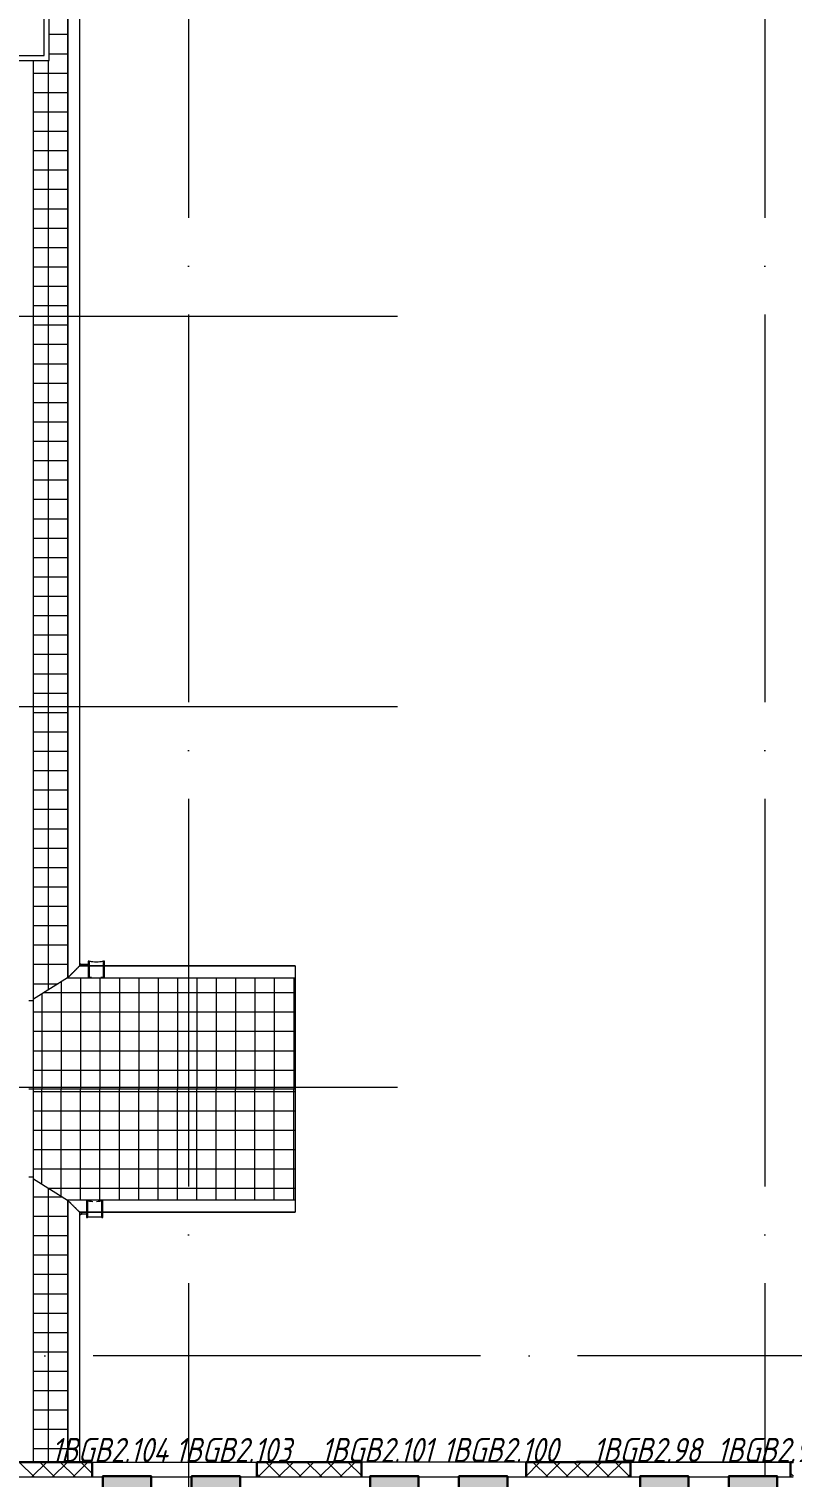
# Model space of a CAD drawing. Header units: millimetres. Extents: x -259793 to 1187961, y -549744 to 43070.
# Drawn here: x 279349 to 287227, y -2413 to 12535 of the extents above; entities that cross this region are included whole.
import ezdxf
from ezdxf.enums import TextEntityAlignment as Align

# ---------------------------------------------------------------- set-up
doc = ezdxf.new("R2010")
doc.units = ezdxf.units.MM
doc.linetypes.add('ADSK_Линия сетки', pattern=[25, 20, -2.5, 0, -2.5])
for name, color, linetype, lineweight in [('RC-Извещатели_охранные', 5, 'Continuous', 30), ('Крыша', 7, 'Continuous', 9), ('Крыша штриховка', 7, 'Continuous', 9), ('Обобщенные модели', 252, 'Continuous', 18), ('Ограждение', 252, 'Continuous', 9), ('Оси', 252, 'Continuous', 9), ('Стены внутренние', 7, 'Continuous', 18), ('Стены наружные', 7, 'Continuous', 18), ('Стены штриховка', 7, 'Continuous', 9)]:
    doc.layers.add(name, color=color, linetype=linetype, lineweight=lineweight)
doc.layers.add('RC-Позиционные_обозначения', color=7, linetype='Continuous')
doc.styles.add('RubezhCAD', font='', dxfattribs={"oblique": 10})
doc.styles.get("Standard").update_dxf_attribs({"font": ''})
doc.styles.get('RubezhCAD').set_extended_font_data('GOST type A')
doc.styles.get('Standard').set_extended_font_data('GOST type B')

# ---------------------------------------------------------------- blocks, each defined once
blk = doc.blocks.new('RC-UGO-IOM-02')
at = {"layer": 'RC-Извещатели_охранные'}
blk.add_point((0, 0), dxfattribs=at)
blk.add_attdef('PSTN', text='', height=2.5, dxfattribs=at).set_placement((0.98, 2.6), align=Align.BOTTOM_LEFT)
blk.add_wipeout([(2.5, -2.5), (2.5, 2.5), (-2.5, 2.5), (-2.5, -2.5)]).dxf.layer = 'RC-Извещатели_охранные'
blk.add_wipeout([(-2.5, -2.5), (-2.5, 2.5), (2.5, 2.5), (2.5, -2.5)]).dxf.layer = 'RC-Извещатели_охранные'
h = blk.add_hatch(color=256, dxfattribs=at)
h.dxf.hatch_style = 1
h.paths.add_polyline_path([(2.5, 0.8), (2.5, 2.51), (-2.5, 2.5), (-2.5, 0.8)])
h = blk.add_hatch(color=256, dxfattribs=at)
h.dxf.hatch_style = 1
h.paths.add_polyline_path([(2.5, -2.5), (2.5, -0.79), (-2.5, -0.8), (-2.5, -2.5)])
blk.add_lwpolyline([(-2.5, -2.5), (2.5, -2.5), (2.5, 2.5), (-2.5, 2.5)], close=True, dxfattribs=at)
blk = doc.blocks.new('3 этаж')
at = {"layer": 'Крыша', "color": 251, "true_color": 0x636466}
for p, q in [((279748, 13435), (279748, 2739)), ((279750, 13435), (279750, 2741)), ((279871, 13435), (279871, 2862)), ((279873, 2864), (279873, 13435)), ((279871, 2862), (279959, 2862)), ((279959, 2864), (279873, 2864)), ((280111, 2864), (279977, 2864)), ((279977, 2862), (280111, 2862)), ((282098, 2864), (280129, 2864)), ((280129, 2862), (282098, 2862)), ((282098, 2864), (282098, 320)), ((279748, 2739), (279396, 2518)), ((279748, 2739), (282098, 2739)), ((279750, 2741), (282098, 2741)), ((282098, 1592), (279396, 1592)), ((279396, 666), (279748, 445)), ((282098, 445), (279748, 445)), ((279748, 445), (279748, -2261)), ((279750, 443), (279750, -2261)), ((282098, 443), (279750, 443)), ((279871, 322), (279871, -2261)), ((279943, 322), (279871, 322)), ((279873, -2261), (279873, 320)), ((279873, 320), (279943, 320)), ((280093, 322), (279961, 322)), ((279961, 320), (280093, 320)), ((282098, 322), (280113, 322)), ((280113, 320), (282098, 320))]:
    blk.add_line(p, q, dxfattribs=at)
for points in [[(279871, 2862), (279871, 2862), (279870, 2861), (279866, 2857), (279863, 2854), (279859, 2850), (279856, 2847), (279852, 2843), (279847, 2838), (279842, 2832), (279837, 2828), (279833, 2824), (279830, 2821), (279826, 2817), (279822, 2813), (279818, 2809), (279814, 2805), (279810, 2801), (279806, 2797), (279802, 2793), (279798, 2789), (279795, 2785), (279791, 2782), (279787, 2778), (279783, 2774), (279780, 2771), (279777, 2767), (279772, 2763), (279768, 2759), (279765, 2756), (279761, 2752), (279758, 2749), (279754, 2745), (279751, 2742), (279750, 2741), (279750, 2741)], [(279871, 322), (279871, 322), (279870, 323), (279866, 326), (279863, 330), (279859, 333), (279856, 337), (279852, 340), (279847, 345), (279842, 351), (279837, 355), (279833, 359), (279830, 363), (279826, 366), (279822, 370), (279818, 374), (279814, 378), (279810, 382), (279806, 386), (279802, 390), (279798, 394), (279795, 398), (279791, 401), (279787, 405), (279784, 409), (279780, 412), (279777, 416), (279772, 420), (279768, 424), (279765, 428), (279761, 431), (279758, 435), (279754, 438), (279751, 442), (279750, 443), (279750, 443)]]:
    blk.add_open_spline(points, degree=3, knots=[0, 0, 0, 0, 0.083333, 0.125, 0.166667, 0.208333, 0.229167, 0.25, 0.291667, 0.333333, 0.354167, 0.375, 0.395833, 0.416667, 0.4375, 0.458333, 0.479167, 0.5, 0.520833, 0.541667, 0.5625, 0.583333, 0.604167, 0.625, 0.645833, 0.666667, 0.6875, 0.708333, 0.75, 0.770833, 0.791667, 0.833333, 0.875, 0.916667, 1, 1, 1, 1], dxfattribs=at)
at = {"layer": 'Крыша штриховка', "color": 251, "linetype": 'Continuous', "true_color": 0x636466}
for p, q in [((279748, 12476), (279556, 12476)), ((279748, 12276), (279556, 12276)), ((279550, 2614), (279550, 12210)), ((279748, 12076), (279396, 12076)), ((279748, 11876), (279396, 11876)), ((279748, 11676), (279396, 11676)), ((279748, 11476), (279396, 11476)), ((279748, 11276), (279396, 11276)), ((279748, 11076), (279396, 11076)), ((279748, 10876), (279396, 10876)), ((279748, 10676), (279396, 10676)), ((279748, 10476), (279396, 10476)), ((279748, 10276), (279396, 10276)), ((279748, 10076), (279396, 10076)), ((279748, 9876), (279396, 9876)), ((279748, 9676), (279396, 9676)), ((279748, 9476), (279396, 9476)), ((279748, 9276), (279396, 9276)), ((279748, 9076), (279396, 9076)), ((279748, 8876), (279396, 8876)), ((279748, 8676), (279396, 8676)), ((279748, 8476), (279396, 8476)), ((279748, 8276), (279396, 8276)), ((279748, 8076), (279396, 8076)), ((279748, 7876), (279396, 7876)), ((279748, 7676), (279396, 7676)), ((279748, 7476), (279396, 7476)), ((279748, 7276), (279396, 7276)), ((279748, 7076), (279396, 7076)), ((279748, 6876), (279396, 6876)), ((279748, 6676), (279396, 6676)), ((279748, 6476), (279396, 6476)), ((279748, 6276), (279396, 6276)), ((279748, 6076), (279396, 6076)), ((279748, 5876), (279396, 5876)), ((279748, 5676), (279396, 5676)), ((279748, 5476), (279396, 5476)), ((279748, 5276), (279396, 5276)), ((279748, 5076), (279396, 5076)), ((279748, 4876), (279396, 4876)), ((279748, 4676), (279396, 4676)), ((279748, 4476), (279396, 4476)), ((279748, 4276), (279396, 4276)), ((279748, 4076), (279396, 4076)), ((279748, 3876), (279396, 3876)), ((279748, 3676), (279396, 3676)), ((279748, 3476), (279396, 3476)), ((279748, 3276), (279396, 3276)), ((279748, 3076), (279396, 3076)), ((279748, 2876), (279396, 2876)), ((279682, 2697), (279682, 1592)), ((279882, 2739), (279882, 1592)), ((280082, 2739), (280082, 1592)), ((280282, 2739), (280282, 1592)), ((280482, 2739), (280482, 1592)), ((280682, 2739), (280682, 1592)), ((280882, 2739), (280882, 1592)), ((281082, 2739), (281082, 1592)), ((281282, 2739), (281282, 1592)), ((281482, 2739), (281482, 1592)), ((281682, 2739), (281682, 1592)), ((281882, 2739), (281882, 1592)), ((282082, 2739), (282082, 1592)), ((279649, 2676), (279396, 2676)), ((279482, 2572), (279482, 1592)), ((282098, 2584), (279502, 2584)), ((282098, 2384), (279396, 2384)), ((282098, 2184), (279396, 2184)), ((282098, 1984), (279396, 1984)), ((282098, 1784), (279396, 1784)), ((279396, 1567), (282098, 1567)), ((279482, 612), (279482, 1592)), ((279682, 486), (279682, 1592)), ((279882, 445), (279882, 1592)), ((280082, 445), (280082, 1592)), ((280282, 445), (280282, 1592)), ((280482, 445), (280482, 1592)), ((280682, 445), (280682, 1592)), ((280882, 445), (280882, 1592)), ((281082, 445), (281082, 1592)), ((281282, 445), (281282, 1592)), ((281482, 445), (281482, 1592)), ((281682, 445), (281682, 1592)), ((281882, 445), (281882, 1592)), ((282082, 445), (282082, 1592)), ((279396, 1367), (282098, 1367)), ((279396, 1167), (282098, 1167)), ((279396, 967), (282098, 967)), ((279396, 768), (282098, 768)), ((279697, 476), (279396, 476)), ((279550, -2261), (279550, 569)), ((279552, 568), (282098, 568)), ((279748, 276), (279396, 276)), ((279748, 76), (279396, 76)), ((279748, -124), (279396, -124)), ((279748, -324), (279395, -324)), ((279748, -524), (279395, -524)), ((279748, -724), (279395, -724)), ((279748, -924), (279395, -924)), ((279748, -1124), (279395, -1124)), ((279748, -1324), (279395, -1324)), ((279748, -1524), (279395, -1524)), ((279748, -1724), (279395, -1724)), ((279748, -1924), (279395, -1924)), ((279748, -2124), (279395, -2124)), ((279350, -2261), (279350, -2254))]:
    blk.add_line(p, q, dxfattribs=at)
at = {"layer": 'Обобщенные модели', "color": 251, "true_color": 0x636466}
for p, q in [((279879, 2888), (279877, 2888)), ((279877, 2888), (279877, 2878)), ((279877, 2876), (279877, 2878)), ((279879, 2876), (279877, 2876)), ((279879, 2878), (279879, 2888)), ((279879, 2878), (279879, 2876)), ((279958, 2876), (279917, 2876)), ((279959, 2876), (279917, 2876)), ((279958, 2876), (279959, 2876)), ((279970, 2911), (279959, 2911)), ((279959, 2911), (279959, 2741)), ((279970, 2911), (279970, 2741)), ((279974, 2909), (279970, 2911)), ((279983, 2907), (279974, 2909)), ((279995, 2905), (279983, 2907)), ((280010, 2904), (279995, 2905)), ((280027, 2903), (280010, 2904)), ((280044, 2903), (280027, 2903)), ((280062, 2903), (280044, 2903)), ((280079, 2904), (280062, 2903)), ((280094, 2905), (280079, 2904)), ((280106, 2907), (280094, 2905)), ((280114, 2909), (280106, 2907)), ((280119, 2911), (280114, 2909)), ((280119, 2741), (280119, 2911)), ((280129, 2911), (280119, 2911)), ((280129, 2741), (280129, 2911)), ((279959, 2741), (279970, 2741)), ((279970, 2741), (279974, 2743)), ((279974, 2743), (279983, 2745)), ((279983, 2745), (279995, 2746)), ((279995, 2746), (279996, 2746)), ((280092, 2746), (280094, 2746)), ((280094, 2746), (280106, 2745)), ((280106, 2745), (280114, 2743)), ((280114, 2743), (280119, 2741)), ((280119, 2741), (280129, 2741)), ((279877, 300), (279877, 302)), ((279877, 302), (279879, 302)), ((279877, 300), (279877, 290)), ((279879, 302), (279879, 300)), ((279879, 290), (279879, 300)), ((279901, 302), (279941, 302)), ((279901, 302), (279943, 302)), ((279943, 302), (279941, 302)), ((279953, 437), (279943, 437)), ((279943, 437), (279943, 267)), ((279953, 437), (279953, 267)), ((279958, 434), (279953, 437)), ((279966, 433), (279958, 434)), ((279978, 431), (279966, 433)), ((279993, 430), (279978, 431)), ((280010, 429), (279993, 430)), ((280062, 430), (280046, 429)), ((280077, 431), (280062, 430)), ((280089, 433), (280077, 431)), ((280098, 434), (280089, 433)), ((280102, 437), (280098, 434)), ((280102, 267), (280102, 437)), ((280113, 437), (280102, 437)), ((280113, 267), (280113, 437)), ((279877, 290), (279879, 290)), ((279943, 267), (279953, 267)), ((279953, 267), (279958, 269)), ((279958, 269), (279966, 271)), ((279966, 271), (279978, 272)), ((279978, 272), (279993, 273)), ((279993, 273), (280010, 274)), ((280010, 274), (280028, 274)), ((280028, 274), (280046, 274)), ((280046, 274), (280062, 273)), ((280062, 273), (280077, 272)), ((280077, 272), (280089, 271)), ((280089, 271), (280098, 269)), ((280098, 269), (280102, 267)), ((280102, 267), (280113, 267))]:
    blk.add_line(p, q, dxfattribs=at)
at = {"layer": 'Обобщенные модели', "color": 251, "true_color": 0x636466, "extrusion": (0, 0, -1)}
for p, q in [((279879, 2876), (279878, 2876)), ((279878, 2876), (279878, 2876)), ((279878, 2876), (279878, 2876)), ((279878, 2876), (279878, 2876)), ((279880, 2876), (279879, 2876)), ((279881, 2876), (279880, 2876)), ((279882, 2876), (279881, 2876)), ((279883, 2876), (279882, 2876)), ((279885, 2876), (279883, 2876)), ((279887, 2876), (279885, 2876)), ((279888, 2876), (279887, 2876)), ((279891, 2876), (279888, 2876)), ((279893, 2876), (279891, 2876)), ((279895, 2876), (279893, 2876)), ((279898, 2876), (279895, 2876)), ((279901, 2876), (279898, 2876)), ((279904, 2876), (279901, 2876)), ((279907, 2876), (279904, 2876)), ((279910, 2876), (279907, 2876)), ((279914, 2876), (279910, 2876)), ((279917, 2876), (279914, 2876)), ((279921, 2876), (279917, 2876)), ((279925, 2876), (279921, 2876)), ((279929, 2876), (279925, 2876)), ((279933, 2876), (279929, 2876)), ((279937, 2876), (279933, 2876)), ((279941, 2876), (279937, 2876)), ((279946, 2876), (279941, 2876)), ((279950, 2876), (279946, 2876)), ((279955, 2876), (279950, 2876)), ((279959, 2876), (279955, 2876)), ((279878, 302), (279878, 302)), ((279878, 302), (279878, 302)), ((279878, 302), (279879, 302)), ((279879, 302), (279879, 302)), ((279879, 302), (279880, 302)), ((279880, 302), (279881, 302)), ((279881, 302), (279883, 302)), ((279883, 302), (279884, 302)), ((279884, 302), (279886, 302)), ((279886, 302), (279888, 302)), ((279888, 302), (279890, 302)), ((279890, 302), (279892, 302)), ((279892, 302), (279894, 302)), ((279894, 302), (279897, 302)), ((279897, 302), (279900, 302)), ((279900, 302), (279903, 302)), ((279903, 302), (279906, 302)), ((279906, 302), (279909, 302)), ((279909, 302), (279912, 302)), ((279912, 302), (279916, 302)), ((279916, 302), (279919, 302)), ((279919, 302), (279923, 302)), ((279923, 302), (279927, 302)), ((279927, 302), (279931, 302)), ((279931, 302), (279935, 302)), ((279935, 302), (279940, 302)), ((279940, 302), (279943, 302))]:
    blk.add_line(p, q, dxfattribs=at)
at = {"layer": 'Обобщенные модели', "color": 251, "true_color": 0x636466}
for centre, radius, start, end in [((279878, 2826), 52, 75, 95.5726), ((279878, 2826), 50, 87.9373, 93.7152), ((279878, 352), 50, 264.5312, 273.3142), ((279878, 352), 52, 264.4274, 285)]:
    blk.add_arc(centre, radius, start, end, dxfattribs=at)
for centre, major_axis, start_param, end_param in [((279917, 2826), (0, -50), 3.141593, 3.845617), ((279917, 2826), (0, 50), 0, 0.704025), ((279901, 352), (0, -50), 5.412959, 6.283185), ((279901, 352), (0, 50), 2.271366, 3.141593)]:
    blk.add_ellipse(centre, major_axis=major_axis, ratio=0.309017, start_param=start_param, end_param=end_param, dxfattribs=at)
at = {"layer": 'Ограждение', "color": 251, "true_color": 0x636466}
for p, q in [((279506, 12260), (279506, 13435)), ((279556, 12210), (279556, 13435)), ((278496, 12260), (279506, 12260)), ((278496, 12210), (279556, 12210)), ((279396, 2501), (279396, 12210)), ((279396, 1592), (279396, 2501)), ((279396, 682), (279396, 1592)), ((279396, -2254), (279396, 682)), ((279346, -2254), (279396, -2254))]:
    blk.add_line(p, q, dxfattribs=at)
for points in [[(279396, 2501), (279396, 2502), (279395, 2502), (279393, 2502), (279389, 2502), (279382, 2502), (279371, 2502), (279358, 2502), (279348, 2502), (279346, 2502), (279346, 2501)], [(279396, 1592), (279396, 1592), (279395, 1592), (279393, 1592), (279389, 1592), (279382, 1592), (279371, 1592), (279358, 1592), (279348, 1592), (279346, 1592), (279346, 1592)], [(279396, 682), (279396, 682), (279395, 682), (279393, 681), (279389, 681), (279382, 681), (279371, 681), (279358, 681), (279348, 681), (279346, 682), (279346, 682)]]:
    blk.add_open_spline(points, degree=3, knots=[0, 0, 0, 0, 0.083333, 0.166667, 0.25, 0.333333, 0.5, 0.666667, 0.833333, 1, 1, 1, 1], dxfattribs=at)
at = {"layer": 'Оси', "color": 251, "linetype": 'ADSK_Линия сетки', "ltscale": 200, "true_color": 0x636466}
for p, q in [((280996, 34587), (280996, -31390)), ((286946, 34587), (286946, -30120)), ((283153, 9567), (237074, 9567)), ((283153, 5537), (237074, 5537)), ((283153, 1607), (237074, 1607)), ((314013, -1163), (237074, -1163))]:
    blk.add_line(p, q, dxfattribs=at)
at = {"layer": 'Стены внутренние', "color": 251, "lineweight": 30, "true_color": 0x636466}
for p, q in [((280001, -2261), (278736, -2261)), ((280001, -2413), (280001, -2261)), ((282781, -2261), (281701, -2261)), ((281701, -2261), (281701, -2413)), ((282781, -2413), (282781, -2261)), ((285001, -2261), (284481, -2261)), ((284481, -2261), (284481, -2413)), ((285561, -2413), (285561, -2261)), ((287239, -2261), (287211, -2261)), ((287211, -2261), (287211, -2413))]:
    blk.add_line(p, q, dxfattribs=at)
at = {"layer": 'Стены внутренние', "color": 251, "linetype": 'Continuous', "lineweight": 9, "true_color": 0x636466}
for p, q in [((279402, -2413), (279252, -2263)), ((279380, -2413), (279530, -2263)), ((279461, -2263), (279460, -2261)), ((279614, -2413), (279464, -2263)), ((279592, -2413), (279742, -2263)), ((279826, -2413), (279676, -2263)), ((279805, -2413), (279955, -2263)), ((280001, -2376), (279888, -2263)), ((281735, -2413), (281701, -2379)), ((281714, -2413), (281864, -2263)), ((281947, -2413), (281797, -2263)), ((281925, -2263), (281924, -2261)), ((281926, -2413), (282076, -2263)), ((282159, -2413), (282009, -2263)), ((282138, -2413), (282288, -2263)), ((282371, -2413), (282221, -2263)), ((282277, -2263), (282276, -2262)), ((282350, -2413), (282500, -2263)), ((282584, -2413), (282434, -2263)), ((282562, -2413), (282712, -2263)), ((282781, -2398), (282646, -2263)), ((284481, -2404), (284621, -2263)), ((284705, -2413), (284555, -2263)), ((284684, -2413), (284834, -2263)), ((284741, -2263), (284740, -2261)), ((284917, -2413), (284767, -2263)), ((284892, -2261), (284891, -2263)), ((284896, -2413), (285046, -2263)), ((285129, -2413), (284979, -2263)), ((285108, -2413), (285258, -2263)), ((285341, -2413), (285191, -2263)), ((285320, -2413), (285470, -2263)), ((285553, -2413), (285403, -2263)), ((285532, -2413), (285561, -2385)), ((287213, -2306), (287211, -2310)), ((287241, -2404), (287211, -2374)), ((282774, -2413), (282781, -2407)), ((284493, -2413), (284481, -2401))]:
    blk.add_line(p, q, dxfattribs=at)
at = {"layer": 'Стены внутренние', "color": 251, "true_color": 0x636466}
for p, q in [((280001, -2261), (281701, -2261)), ((285561, -2261), (287211, -2261)), ((268653, -2413), (287211, -2413))]:
    blk.add_line(p, q, dxfattribs=at)
at = {"layer": 'Стены наружные', "color": 251, "true_color": 0x636466}
for p, q in [((281701, -2256), (285001, -2256)), ((281701, -2261), (281701, -2256)), ((282231, -2261), (282231, -2256)), ((282246, -2261), (282246, -2256)), ((282781, -2256), (282781, -2261)), ((284481, -2261), (282781, -2261)), ((284481, -2261), (284481, -2256)), ((284995, -2261), (284995, -2256)), ((285561, -2256), (287239, -2256))]:
    blk.add_line(p, q, dxfattribs=at)
at = {"layer": 'Стены наружные', "color": 251, "lineweight": 30, "true_color": 0x636466}
for p, q in [((285561, -2256), (285001, -2256)), ((285001, -2256), (285001, -2261)), ((285001, -2261), (285561, -2261)), ((285561, -2261), (285561, -2256))]:
    blk.add_line(p, q, dxfattribs=at)
at = {"layer": 'Стены штриховка', "color": 251, "true_color": 0x636466}
for p, q in [((279999, -2263), (278738, -2263)), ((279999, -2337), (279999, -2263)), ((279999, -2337), (280001, -2337)), ((281701, -2337), (281703, -2337)), ((282779, -2263), (281703, -2263)), ((281703, -2263), (281703, -2337)), ((282779, -2337), (282779, -2263)), ((282779, -2337), (282781, -2337)), ((284481, -2337), (284483, -2337)), ((285559, -2263), (284483, -2263)), ((284483, -2263), (284483, -2337)), ((285559, -2337), (285559, -2263)), ((285559, -2337), (285561, -2337)), ((287211, -2337), (287213, -2337)), ((287213, -2263), (287213, -2337)), ((287241, -2263), (287213, -2263)), ((287211, -2413), (287239, -2413))]:
    blk.add_line(p, q, dxfattribs=at)

msp = doc.modelspace()

# ---------------------------------------------------------------- block references
msp.add_blockref('3 этаж', (0, 0))

# ---------------------------------------------------------------- next in the draw order: block references
at = {"layer": 'RC-Извещатели_охранные', "color": 1, "ltscale": 0.01}
ref = msp.add_blockref('RC-UGO-IOM-02', (280361.39618, -2655.66649), dxfattribs=dict(at, xscale=100, yscale=100, zscale=100))
ref.add_attrib('PSTN', '1BGB2.104', dxfattribs={"layer": 'RC-Позиционные_обозначения', "height": 250, "style": 'RubezhCAD', "oblique": 15}).set_placement((280181.0607, -2334.7012), align=Align.BOTTOM_CENTER)
ref = msp.add_blockref('RC-UGO-IOM-02', (281278.16147, -2655.66649), dxfattribs=dict(at, xscale=100, yscale=100, zscale=100))
ref.add_attrib('PSTN', '1BGB2.103', dxfattribs={"layer": 'RC-Позиционные_обозначения', "height": 250, "style": 'RubezhCAD', "oblique": 15}).set_placement((281456.0608, -2334.7012), align=Align.BOTTOM_CENTER)
ref = msp.add_blockref('RC-UGO-IOM-02', (283121.39618, -2655.66649), dxfattribs=dict(at, xscale=100, yscale=100, zscale=100))
ref.add_attrib('PSTN', '1BGB2.101', dxfattribs={"layer": 'RC-Позиционные_обозначения', "height": 250, "style": 'RubezhCAD', "oblique": 15}).set_placement((282941.0607, -2334.7012), align=Align.BOTTOM_CENTER)
ref = msp.add_blockref('RC-UGO-IOM-02', (284038.16147, -2655.66649), dxfattribs=dict(at, xscale=100, yscale=100, zscale=100))
ref.add_attrib('PSTN', '1BGB2.100', dxfattribs={"layer": 'RC-Позиционные_обозначения', "height": 250, "style": 'RubezhCAD', "oblique": 15}).set_placement((284216.0608, -2334.7012), align=Align.BOTTOM_CENTER)
ref = msp.add_blockref('RC-UGO-IOM-02', (285907.97779, -2655.66649), dxfattribs=dict(at, xscale=100, yscale=100, zscale=100))
ref.add_attrib('PSTN', '1BGB2.98', dxfattribs={"layer": 'RC-Позиционные_обозначения', "height": 250, "style": 'RubezhCAD', "oblique": 15}).set_placement((285727.64231, -2334.7012), align=Align.BOTTOM_CENTER)
ref = msp.add_blockref('RC-UGO-IOM-02', (286824.74308, -2655.66649), dxfattribs=dict(at, xscale=100, yscale=100, zscale=100))
ref.add_attrib('PSTN', '1BGB2.97', dxfattribs={"layer": 'RC-Позиционные_обозначения', "height": 250, "style": 'RubezhCAD', "oblique": 15}).set_placement((287002.6424, -2334.7012), align=Align.BOTTOM_CENTER)

doc.saveas('drawing.dxf')
